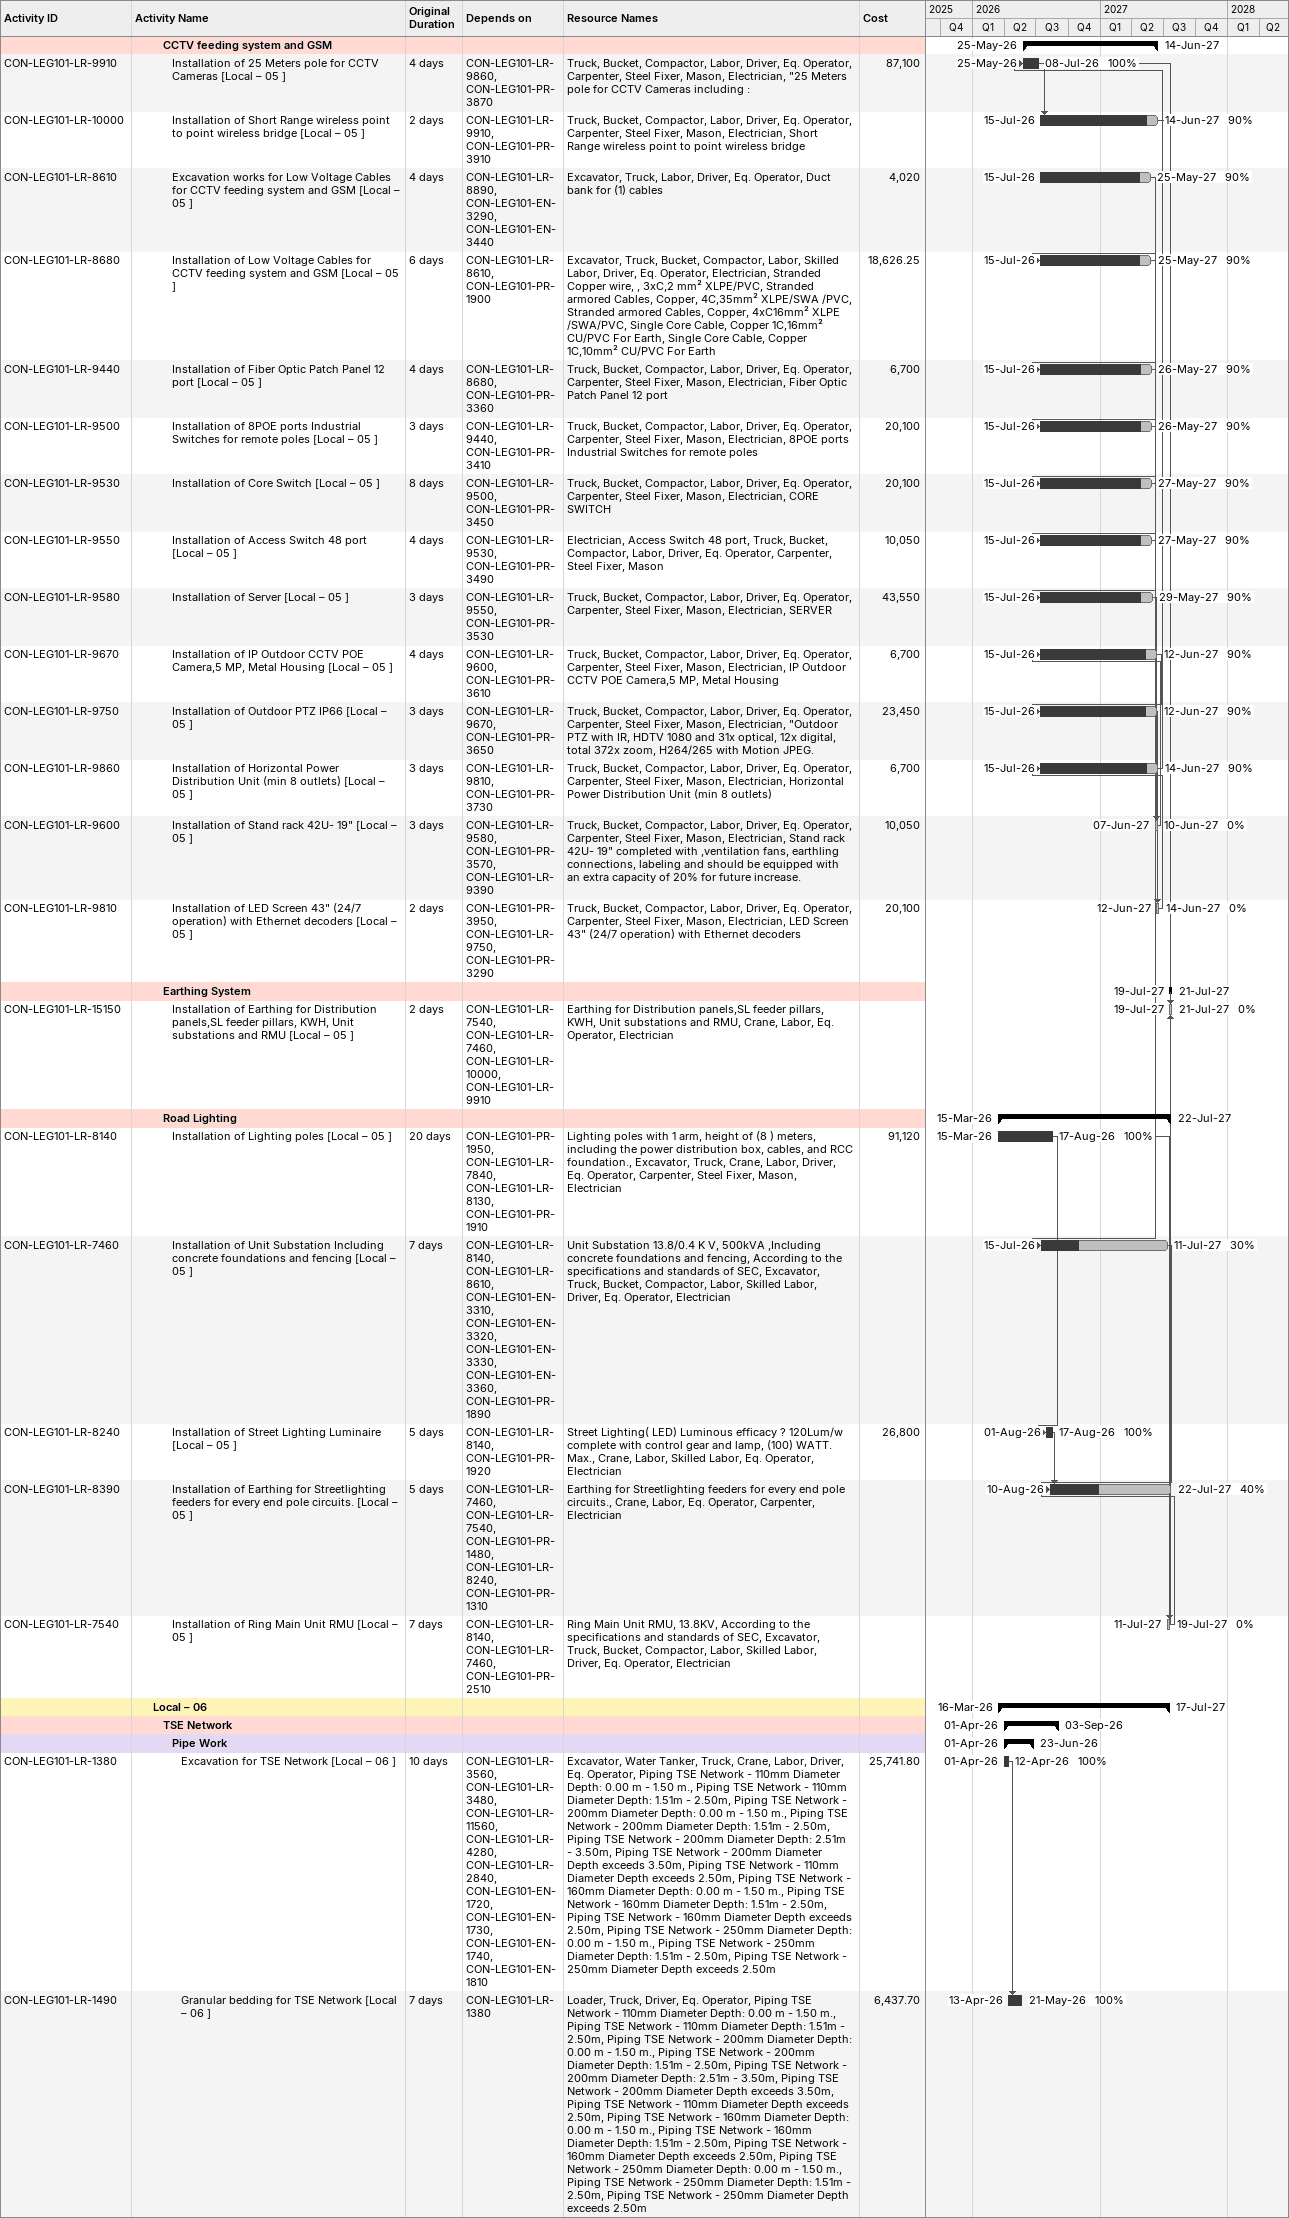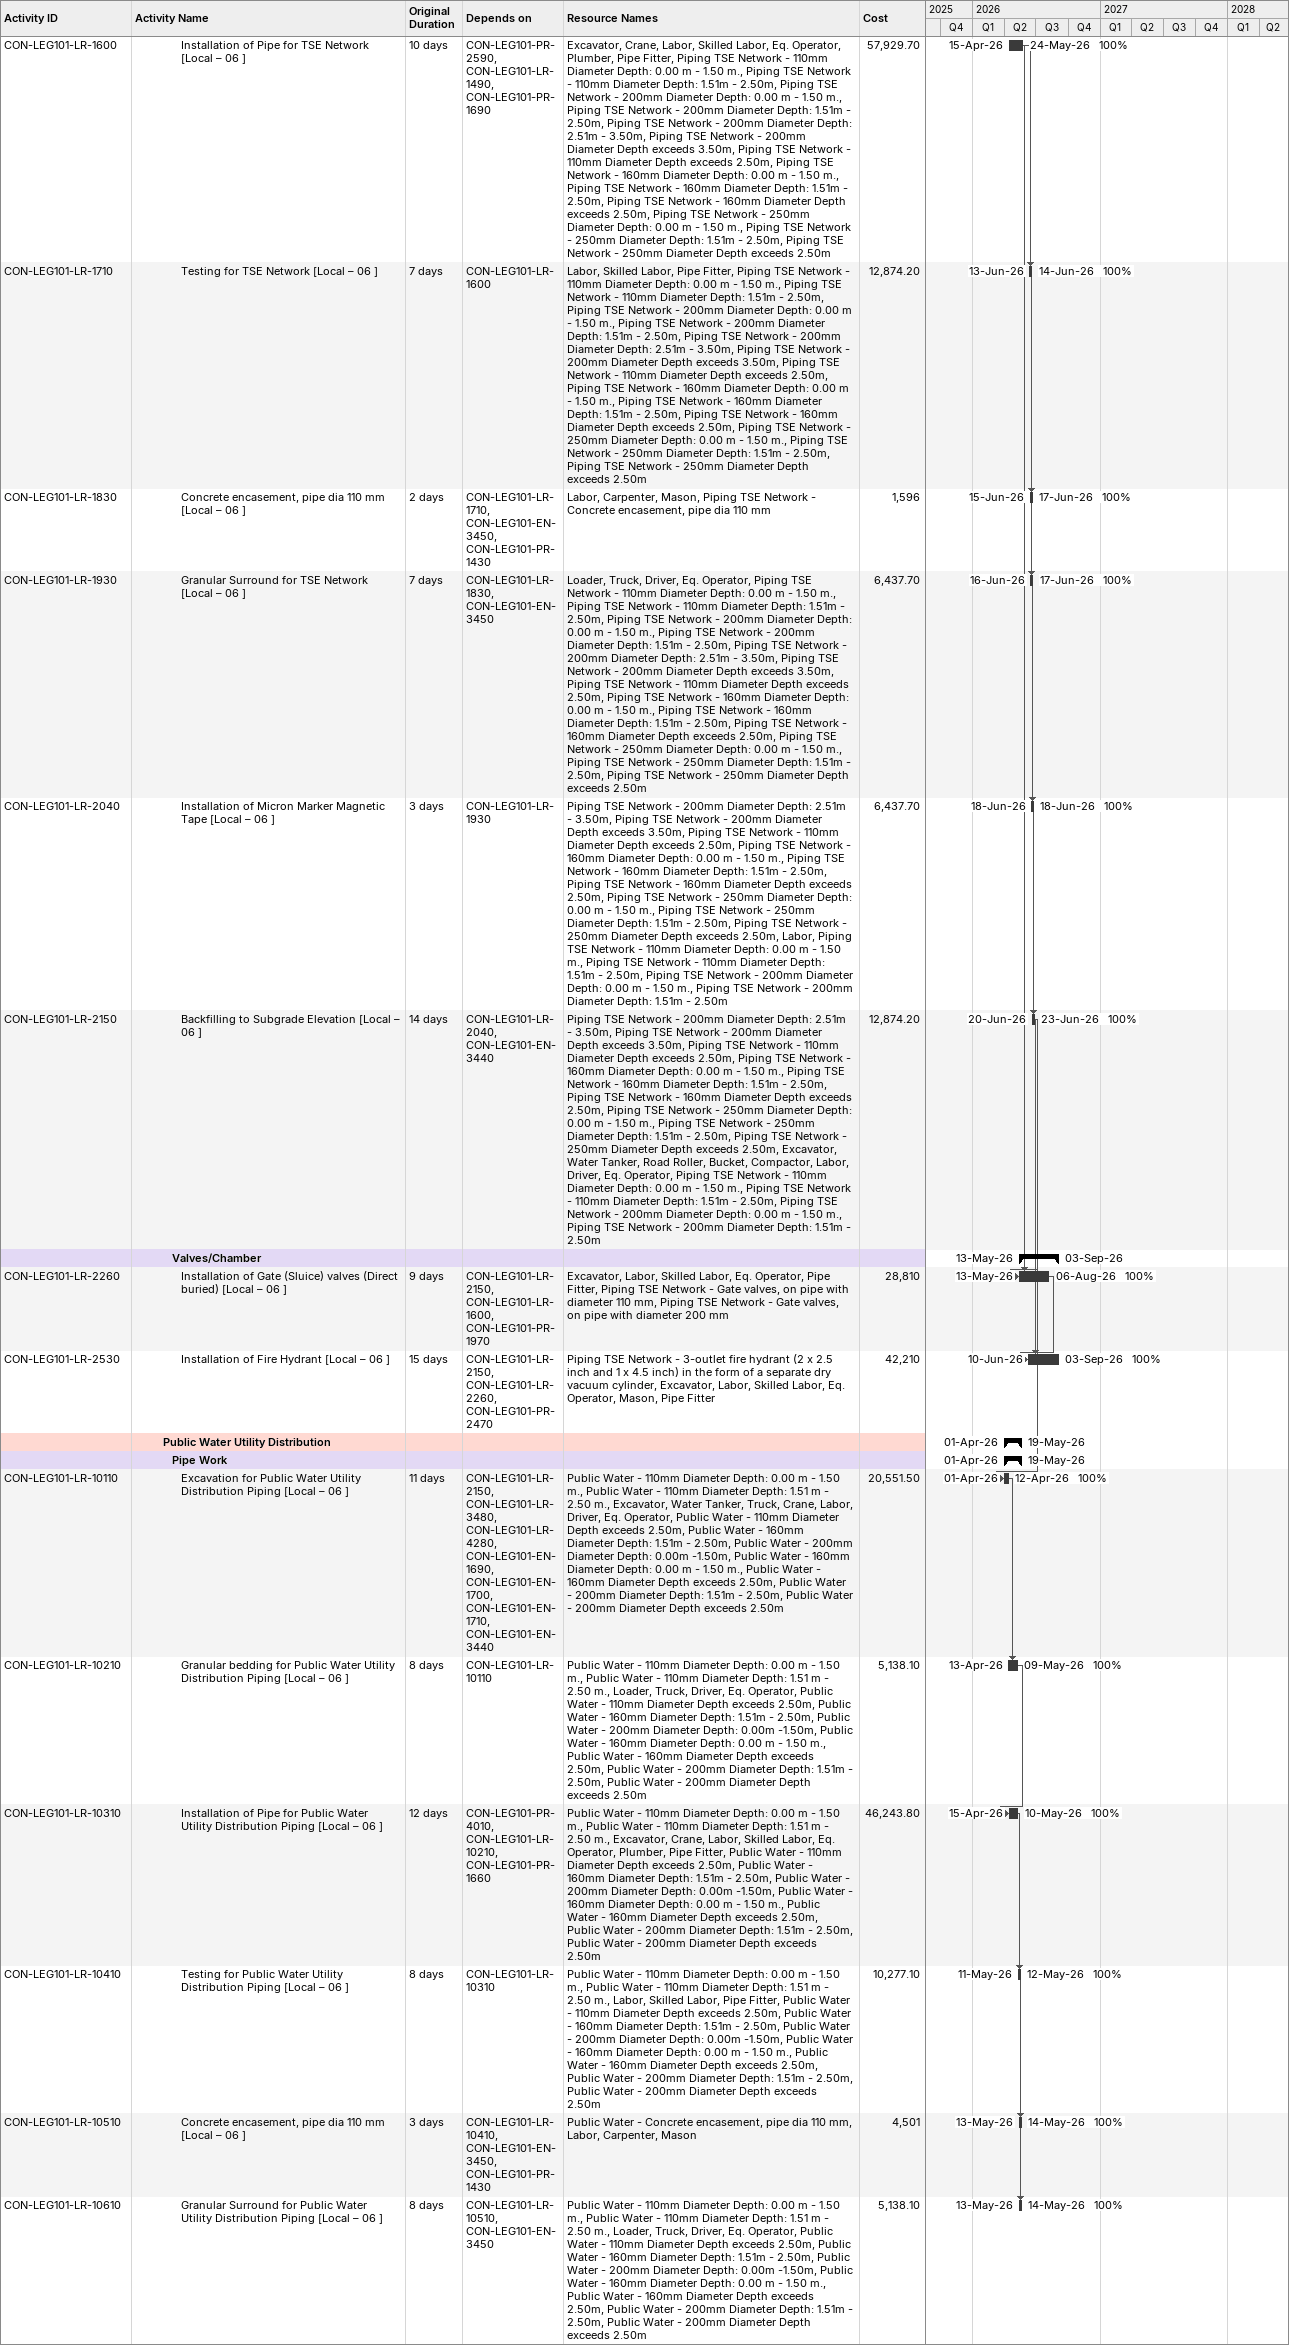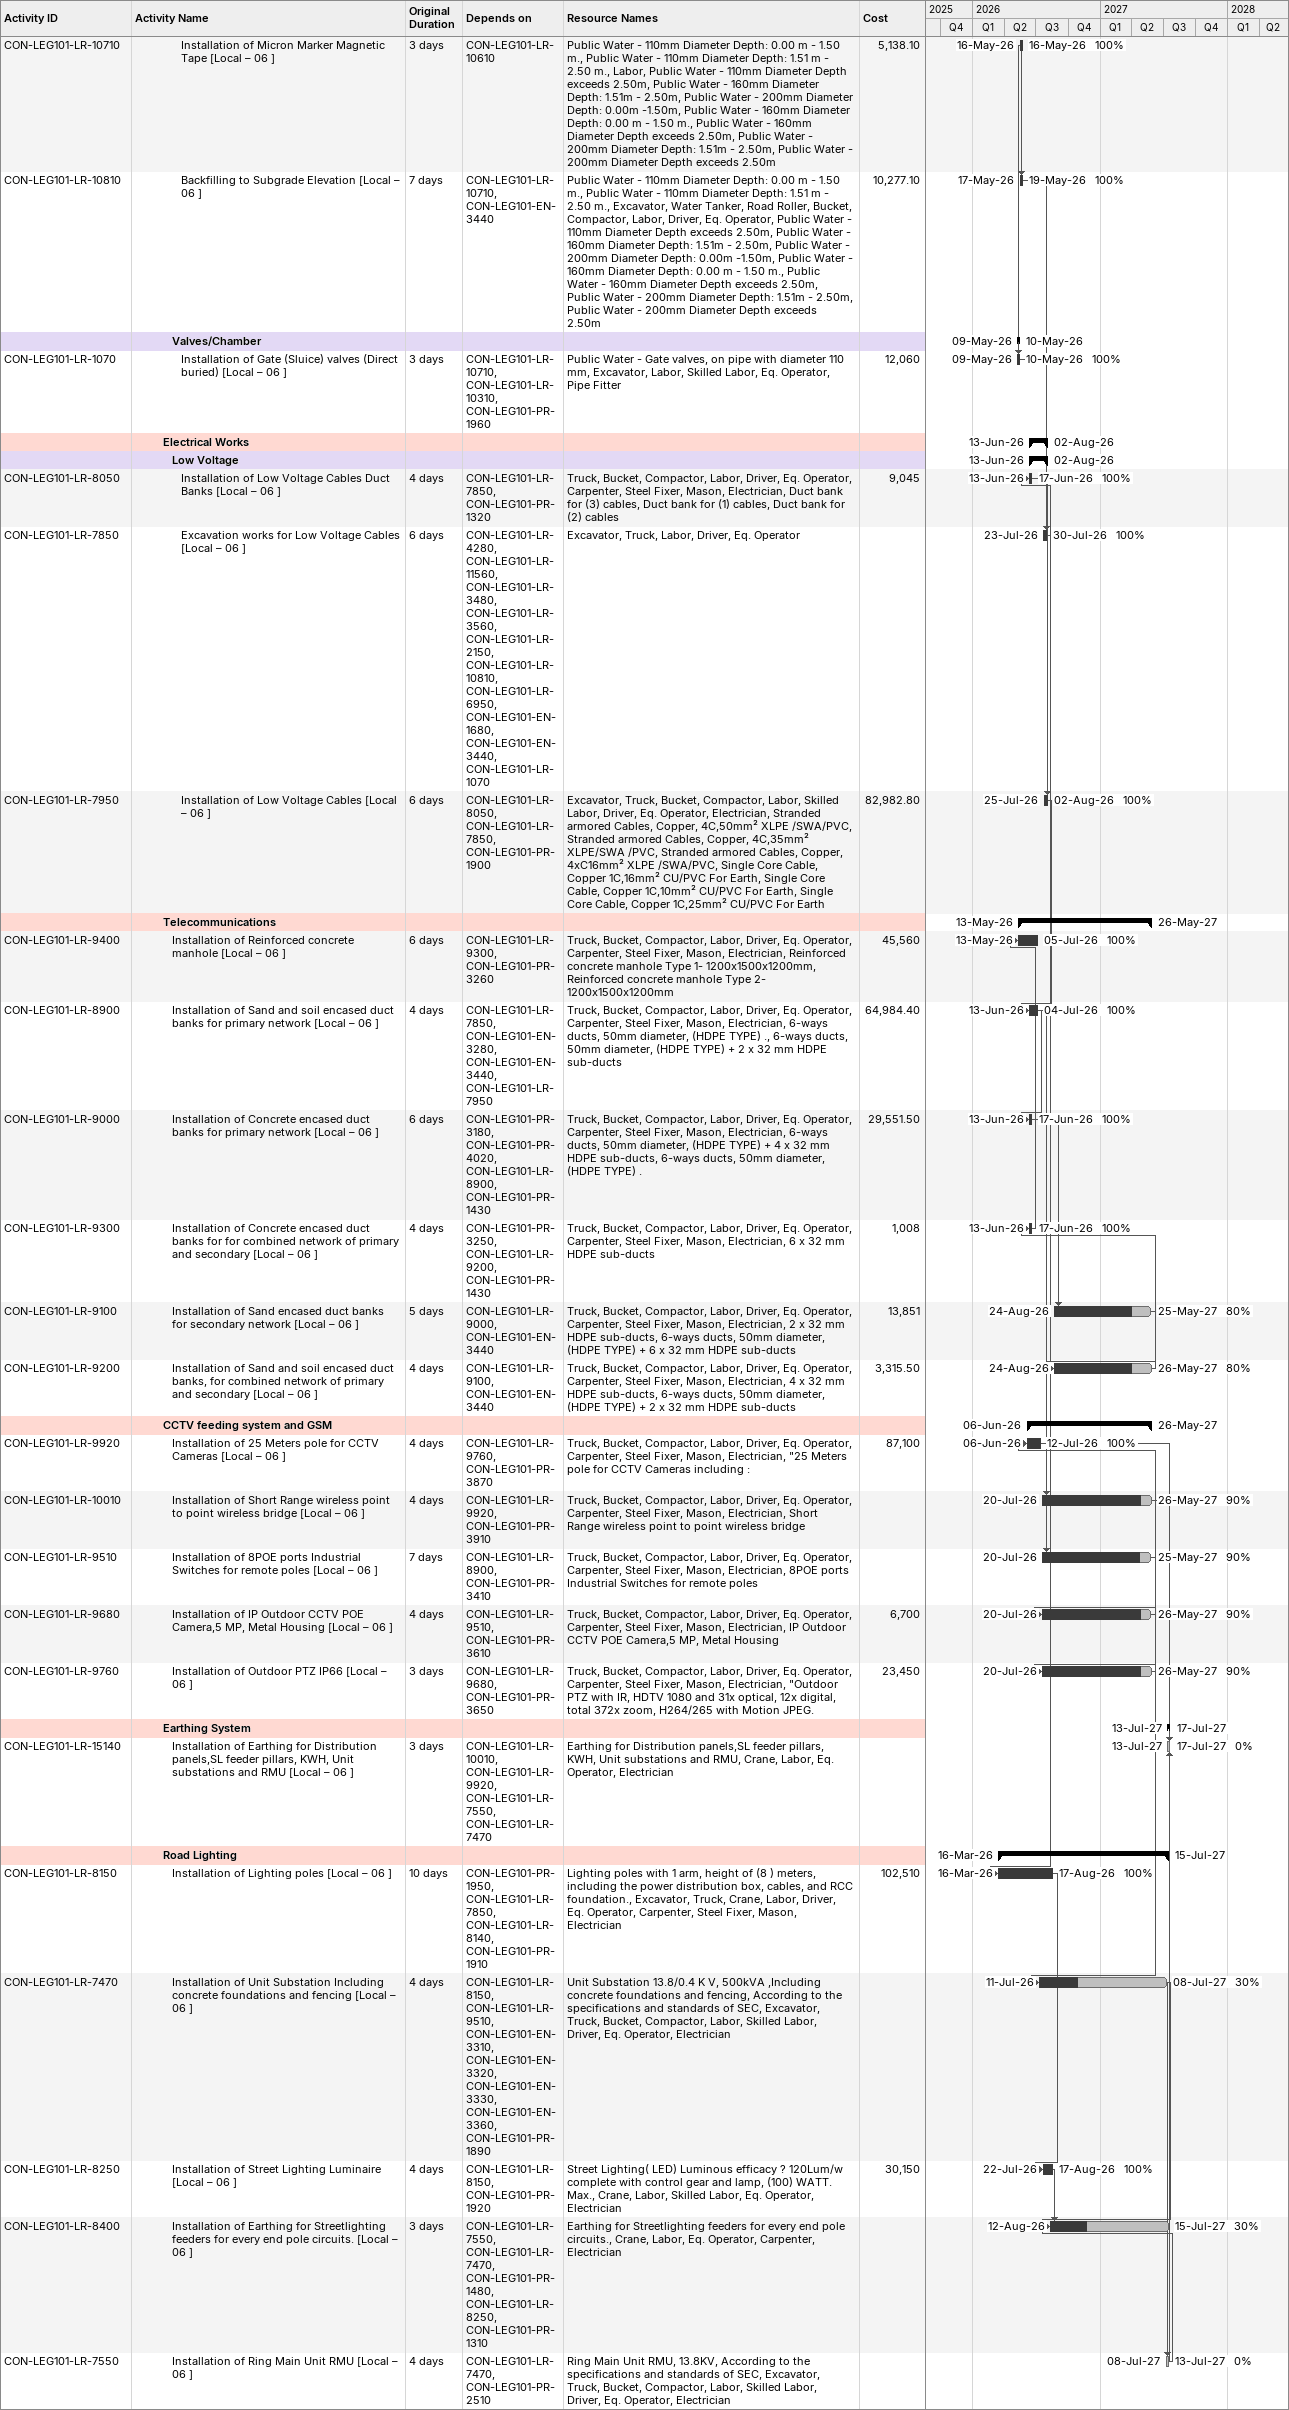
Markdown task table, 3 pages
| ID | Level | Task | Original duration | Start | Finish | Predecessors | Resources | % complete | Cost |
|---|---|---|---|---|---|---|---|---|---|
|  | 4 | **CCTV feeding system and GSM** |  | 2026-05-25 | 2027-06-14 |  |  |  |  |
| CON-LEG101-LR-9910 | 5 | Installation of 25 Meters pole for CCTV Cameras [Local – 05 ] | 4d | 2026-05-25 | 2026-07-08 | CON-LEG101-LR-9860, CON-LEG101-PR-3870 | Truck, Bucket, Compactor, Labor, Driver, Eq. Operator, Carpenter, Steel Fixer, Mason, Electrician, "25 Meters pole for CCTV Cameras including : | 100 | 87100 |
| CON-LEG101-LR-10000 | 5 | Installation of Short Range wireless point to point wireless bridge [Local – 05 ] | 2d | 2026-07-15 | 2027-06-14 | CON-LEG101-LR-9910, CON-LEG101-PR-3910 | Truck, Bucket, Compactor, Labor, Driver, Eq. Operator, Carpenter, Steel Fixer, Mason, Electrician, Short Range wireless point to point wireless bridge | 90 |  |
| CON-LEG101-LR-8610 | 5 | Excavation works for Low Voltage Cables for CCTV feeding system and GSM [Local – 05 ] | 4d | 2026-07-15 | 2027-05-25 | CON-LEG101-LR-8890, CON-LEG101-EN-3290, CON-LEG101-EN-3440 | Excavator, Truck, Labor, Driver, Eq. Operator, Duct bank for (1) cables | 90 | 4020 |
| CON-LEG101-LR-8680 | 5 | Installation of Low Voltage Cables for CCTV feeding system and GSM [Local – 05 ] | 6d | 2026-07-15 | 2027-05-25 | CON-LEG101-LR-8610, CON-LEG101-PR-1900 | Excavator, Truck, Bucket, Compactor, Labor, Skilled Labor, Driver, Eq. Operator, Electrician, Stranded Copper wire, , 3xC,2 mm² XLPE/PVC, Stranded armored Cables, Copper, 4C,35mm² XLPE/SWA /PVC, Stranded armored Cables, Copper, 4xC16mm² XLPE /SWA/PVC, Single Core Cable, Copper 1C,16mm² CU/PVC For Earth, Single Core Cable, Copper 1C,10mm² CU/PVC For Earth | 90 | 18626.25 |
| CON-LEG101-LR-9440 | 5 | Installation of Fiber Optic Patch Panel 12 port [Local – 05 ] | 4d | 2026-07-15 | 2027-05-26 | CON-LEG101-LR-8680, CON-LEG101-PR-3360 | Truck, Bucket, Compactor, Labor, Driver, Eq. Operator, Carpenter, Steel Fixer, Mason, Electrician, Fiber Optic Patch Panel 12 port | 90 | 6700 |
| CON-LEG101-LR-9500 | 5 | Installation of 8POE ports Industrial Switches for remote poles [Local – 05 ] | 3d | 2026-07-15 | 2027-05-26 | CON-LEG101-LR-9440, CON-LEG101-PR-3410 | Truck, Bucket, Compactor, Labor, Driver, Eq. Operator, Carpenter, Steel Fixer, Mason, Electrician, 8POE ports Industrial Switches for remote poles | 90 | 20100 |
| CON-LEG101-LR-9530 | 5 | Installation of Core Switch [Local – 05 ] | 8d | 2026-07-15 | 2027-05-27 | CON-LEG101-LR-9500, CON-LEG101-PR-3450 | Truck, Bucket, Compactor, Labor, Driver, Eq. Operator, Carpenter, Steel Fixer, Mason, Electrician, CORE SWITCH | 90 | 20100 |
| CON-LEG101-LR-9550 | 5 | Installation of Access Switch 48 port [Local – 05 ] | 4d | 2026-07-15 | 2027-05-27 | CON-LEG101-LR-9530, CON-LEG101-PR-3490 | Electrician, Access Switch 48 port, Truck, Bucket, Compactor, Labor, Driver, Eq. Operator, Carpenter, Steel Fixer, Mason | 90 | 10050 |
| CON-LEG101-LR-9580 | 5 | Installation of Server [Local – 05 ] | 3d | 2026-07-15 | 2027-05-29 | CON-LEG101-LR-9550, CON-LEG101-PR-3530 | Truck, Bucket, Compactor, Labor, Driver, Eq. Operator, Carpenter, Steel Fixer, Mason, Electrician, SERVER | 90 | 43550 |
| CON-LEG101-LR-9670 | 5 | Installation of IP Outdoor CCTV POE Camera,5 MP, Metal Housing [Local – 05 ] | 4d | 2026-07-15 | 2027-06-12 | CON-LEG101-LR-9600, CON-LEG101-PR-3610 | Truck, Bucket, Compactor, Labor, Driver, Eq. Operator, Carpenter, Steel Fixer, Mason, Electrician, IP Outdoor CCTV POE Camera,5 MP, Metal Housing | 90 | 6700 |
| CON-LEG101-LR-9750 | 5 | Installation of Outdoor PTZ IP66 [Local – 05 ] | 3d | 2026-07-15 | 2027-06-12 | CON-LEG101-LR-9670, CON-LEG101-PR-3650 | Truck, Bucket, Compactor, Labor, Driver, Eq. Operator, Carpenter, Steel Fixer, Mason, Electrician, "Outdoor PTZ with IR, HDTV 1080 and 31x optical, 12x digital, total 372x zoom, H264/265 with Motion JPEG. | 90 | 23450 |
| CON-LEG101-LR-9860 | 5 | Installation of Horizontal Power Distribution Unit (min 8 outlets) [Local – 05 ] | 3d | 2026-07-15 | 2027-06-14 | CON-LEG101-LR-9810, CON-LEG101-PR-3730 | Truck, Bucket, Compactor, Labor, Driver, Eq. Operator, Carpenter, Steel Fixer, Mason, Electrician, Horizontal Power Distribution Unit (min 8 outlets) | 90 | 6700 |
| CON-LEG101-LR-9600 | 5 | Installation of Stand rack 42U- 19" [Local – 05 ] | 3d | 2027-06-07 | 2027-06-10 | CON-LEG101-LR-9580, CON-LEG101-PR-3570, CON-LEG101-LR-9390 | Truck, Bucket, Compactor, Labor, Driver, Eq. Operator, Carpenter, Steel Fixer, Mason, Electrician, Stand rack 42U- 19" completed with ,ventilation fans, earthling connections, labeling and should be equipped with an extra capacity of 20% for future increase. | 0 | 10050 |
| CON-LEG101-LR-9810 | 5 | Installation of LED Screen 43" (24/7 operation) with Ethernet decoders [Local – 05 ] | 2d | 2027-06-12 | 2027-06-14 | CON-LEG101-PR-3950, CON-LEG101-LR-9750, CON-LEG101-PR-3290 | Truck, Bucket, Compactor, Labor, Driver, Eq. Operator, Carpenter, Steel Fixer, Mason, Electrician, LED Screen 43" (24/7 operation) with Ethernet decoders | 0 | 20100 |
|  | 4 | **Earthing System** |  | 2027-07-19 | 2027-07-21 |  |  |  |  |
| CON-LEG101-LR-15150 | 5 | Installation of Earthing for Distribution panels,SL feeder pillars, KWH, Unit substations and RMU [Local – 05 ] | 2d | 2027-07-19 | 2027-07-21 | CON-LEG101-LR-7540, CON-LEG101-LR-7460, CON-LEG101-LR-10000, CON-LEG101-LR-9910 | Earthing for Distribution panels,SL feeder pillars, KWH, Unit substations and RMU, Crane, Labor, Eq. Operator, Electrician | 0 |  |
|  | 4 | **Road Lighting** |  | 2026-03-15 | 2027-07-22 |  |  |  |  |
| CON-LEG101-LR-8140 | 5 | Installation of Lighting poles [Local – 05 ] | 20d | 2026-03-15 | 2026-08-17 | CON-LEG101-PR-1950, CON-LEG101-LR-7840, CON-LEG101-LR-8130, CON-LEG101-PR-1910 | Lighting poles with 1 arm, height of (8 ) meters, including the power distribution box, cables, and RCC foundation., Excavator, Truck, Crane, Labor, Driver, Eq. Operator, Carpenter, Steel Fixer, Mason, Electrician | 100 | 91120 |
| CON-LEG101-LR-7460 | 5 | Installation of Unit Substation Including concrete foundations and fencing [Local – 05 ] | 7d | 2026-07-15 | 2027-07-11 | CON-LEG101-LR-8140, CON-LEG101-LR-8610, CON-LEG101-EN-3310, CON-LEG101-EN-3320, CON-LEG101-EN-3330, CON-LEG101-EN-3360, CON-LEG101-PR-1890 | Unit Substation 13.8/0.4 K V, 500kVA ,Including concrete foundations and fencing, According to the specifications and standards of SEC, Excavator, Truck, Bucket, Compactor, Labor, Skilled Labor, Driver, Eq. Operator, Electrician | 30 |  |
| CON-LEG101-LR-8240 | 5 | Installation of Street Lighting Luminaire [Local – 05 ] | 5d | 2026-08-01 | 2026-08-17 | CON-LEG101-LR-8140, CON-LEG101-PR-1920 | Street Lighting( LED) Luminous efficacy ? 120Lum/w complete with control gear and lamp, (100) WATT. Max., Crane, Labor, Skilled Labor, Eq. Operator, Electrician | 100 | 26800 |
| CON-LEG101-LR-8390 | 5 | Installation of Earthing for Streetlighting feeders for every end pole circuits. [Local – 05 ] | 5d | 2026-08-10 | 2027-07-22 | CON-LEG101-LR-7460, CON-LEG101-LR-7540, CON-LEG101-PR-1480, CON-LEG101-LR-8240, CON-LEG101-PR-1310 | Earthing for Streetlighting feeders for every end pole circuits., Crane, Labor, Eq. Operator, Carpenter, Electrician | 40 |  |
| CON-LEG101-LR-7540 | 5 | Installation of Ring Main Unit RMU [Local – 05 ] | 7d | 2027-07-11 | 2027-07-19 | CON-LEG101-LR-8140, CON-LEG101-LR-7460, CON-LEG101-PR-2510 | Ring Main Unit RMU, 13.8KV, According to the specifications and standards of SEC, Excavator, Truck, Bucket, Compactor, Labor, Skilled Labor, Driver, Eq. Operator, Electrician | 0 |  |
|  | 3 | **Local – 06** |  | 2026-03-16 | 2027-07-17 |  |  |  |  |
|  | 4 | **TSE Network** |  | 2026-04-01 | 2026-09-03 |  |  |  |  |
|  | 5 | **Pipe Work** |  | 2026-04-01 | 2026-06-23 |  |  |  |  |
| CON-LEG101-LR-1380 | 6 | Excavation for TSE Network [Local – 06 ] | 10d | 2026-04-01 | 2026-04-12 | CON-LEG101-LR-3560, CON-LEG101-LR-3480, CON-LEG101-LR-11560, CON-LEG101-LR-4280, CON-LEG101-LR-2840, CON-LEG101-EN-1720, CON-LEG101-EN-1730, CON-LEG101-EN-1740, CON-LEG101-EN-1810 | Excavator, Water Tanker, Truck, Crane, Labor, Driver, Eq. Operator, Piping TSE Network - 110mm Diameter Depth: 0.00 m - 1.50 m., Piping TSE Network - 110mm Diameter Depth: 1.51m - 2.50m, Piping TSE Network - 200mm Diameter Depth: 0.00 m - 1.50 m., Piping TSE Network - 200mm Diameter Depth: 1.51m - 2.50m, Piping TSE Network - 200mm Diameter Depth: 2.51m - 3.50m, Piping TSE Network - 200mm Diameter Depth exceeds 3.50m, Piping TSE Network - 110mm Diameter Depth exceeds 2.50m, Piping TSE Network - 160mm Diameter Depth: 0.00 m - 1.50 m., Piping TSE Network - 160mm Diameter Depth: 1.51m - 2.50m, Piping TSE Network - 160mm Diameter Depth exceeds 2.50m, Piping TSE Network - 250mm Diameter Depth: 0.00 m - 1.50 m., Piping TSE Network - 250mm Diameter Depth: 1.51m - 2.50m, Piping TSE Network - 250mm Diameter Depth exceeds 2.50m | 100 | 25741.80 |
| CON-LEG101-LR-1490 | 6 | Granular bedding for TSE Network [Local – 06 ] | 7d | 2026-04-13 | 2026-05-21 | CON-LEG101-LR-1380 | Loader, Truck, Driver, Eq. Operator, Piping TSE Network - 110mm Diameter Depth: 0.00 m - 1.50 m., Piping TSE Network - 110mm Diameter Depth: 1.51m - 2.50m, Piping TSE Network - 200mm Diameter Depth: 0.00 m - 1.50 m., Piping TSE Network - 200mm Diameter Depth: 1.51m - 2.50m, Piping TSE Network - 200mm Diameter Depth: 2.51m - 3.50m, Piping TSE Network - 200mm Diameter Depth exceeds 3.50m, Piping TSE Network - 110mm Diameter Depth exceeds 2.50m, Piping TSE Network - 160mm Diameter Depth: 0.00 m - 1.50 m., Piping TSE Network - 160mm Diameter Depth: 1.51m - 2.50m, Piping TSE Network - 160mm Diameter Depth exceeds 2.50m, Piping TSE Network - 250mm Diameter Depth: 0.00 m - 1.50 m., Piping TSE Network - 250mm Diameter Depth: 1.51m - 2.50m, Piping TSE Network - 250mm Diameter Depth exceeds 2.50m | 100 | 6437.70 |
| CON-LEG101-LR-1600 | 6 | Installation of Pipe for TSE Network [Local – 06 ] | 10d | 2026-04-15 | 2026-05-24 | CON-LEG101-PR-2590, CON-LEG101-LR-1490, CON-LEG101-PR-1690 | Excavator, Crane, Labor, Skilled Labor, Eq. Operator, Plumber, Pipe Fitter, Piping TSE Network - 110mm Diameter Depth: 0.00 m - 1.50 m., Piping TSE Network - 110mm Diameter Depth: 1.51m - 2.50m, Piping TSE Network - 200mm Diameter Depth: 0.00 m - 1.50 m., Piping TSE Network - 200mm Diameter Depth: 1.51m - 2.50m, Piping TSE Network - 200mm Diameter Depth: 2.51m - 3.50m, Piping TSE Network - 200mm Diameter Depth exceeds 3.50m, Piping TSE Network - 110mm Diameter Depth exceeds 2.50m, Piping TSE Network - 160mm Diameter Depth: 0.00 m - 1.50 m., Piping TSE Network - 160mm Diameter Depth: 1.51m - 2.50m, Piping TSE Network - 160mm Diameter Depth exceeds 2.50m, Piping TSE Network - 250mm Diameter Depth: 0.00 m - 1.50 m., Piping TSE Network - 250mm Diameter Depth: 1.51m - 2.50m, Piping TSE Network - 250mm Diameter Depth exceeds 2.50m | 100 | 57929.70 |
| CON-LEG101-LR-1710 | 6 | Testing for TSE Network [Local – 06 ] | 7d | 2026-06-13 | 2026-06-14 | CON-LEG101-LR-1600 | Labor, Skilled Labor, Pipe Fitter, Piping TSE Network - 110mm Diameter Depth: 0.00 m - 1.50 m., Piping TSE Network - 110mm Diameter Depth: 1.51m - 2.50m, Piping TSE Network - 200mm Diameter Depth: 0.00 m - 1.50 m., Piping TSE Network - 200mm Diameter Depth: 1.51m - 2.50m, Piping TSE Network - 200mm Diameter Depth: 2.51m - 3.50m, Piping TSE Network - 200mm Diameter Depth exceeds 3.50m, Piping TSE Network - 110mm Diameter Depth exceeds 2.50m, Piping TSE Network - 160mm Diameter Depth: 0.00 m - 1.50 m., Piping TSE Network - 160mm Diameter Depth: 1.51m - 2.50m, Piping TSE Network - 160mm Diameter Depth exceeds 2.50m, Piping TSE Network - 250mm Diameter Depth: 0.00 m - 1.50 m., Piping TSE Network - 250mm Diameter Depth: 1.51m - 2.50m, Piping TSE Network - 250mm Diameter Depth exceeds 2.50m | 100 | 12874.20 |
| CON-LEG101-LR-1830 | 6 | Concrete encasement, pipe dia 110 mm [Local – 06 ] | 2d | 2026-06-15 | 2026-06-17 | CON-LEG101-LR-1710, CON-LEG101-EN-3450, CON-LEG101-PR-1430 | Labor, Carpenter, Mason, Piping TSE Network - Concrete encasement, pipe dia 110 mm | 100 | 1596 |
| CON-LEG101-LR-1930 | 6 | Granular Surround for TSE Network [Local – 06 ] | 7d | 2026-06-16 | 2026-06-17 | CON-LEG101-LR-1830, CON-LEG101-EN-3450 | Loader, Truck, Driver, Eq. Operator, Piping TSE Network - 110mm Diameter Depth: 0.00 m - 1.50 m., Piping TSE Network - 110mm Diameter Depth: 1.51m - 2.50m, Piping TSE Network - 200mm Diameter Depth: 0.00 m - 1.50 m., Piping TSE Network - 200mm Diameter Depth: 1.51m - 2.50m, Piping TSE Network - 200mm Diameter Depth: 2.51m - 3.50m, Piping TSE Network - 200mm Diameter Depth exceeds 3.50m, Piping TSE Network - 110mm Diameter Depth exceeds 2.50m, Piping TSE Network - 160mm Diameter Depth: 0.00 m - 1.50 m., Piping TSE Network - 160mm Diameter Depth: 1.51m - 2.50m, Piping TSE Network - 160mm Diameter Depth exceeds 2.50m, Piping TSE Network - 250mm Diameter Depth: 0.00 m - 1.50 m., Piping TSE Network - 250mm Diameter Depth: 1.51m - 2.50m, Piping TSE Network - 250mm Diameter Depth exceeds 2.50m | 100 | 6437.70 |
| CON-LEG101-LR-2040 | 6 | Installation of Micron Marker Magnetic Tape [Local – 06 ] | 3d | 2026-06-18 | 2026-06-18 | CON-LEG101-LR-1930 | Piping TSE Network - 200mm Diameter Depth: 2.51m - 3.50m, Piping TSE Network - 200mm Diameter Depth exceeds 3.50m, Piping TSE Network - 110mm Diameter Depth exceeds 2.50m, Piping TSE Network - 160mm Diameter Depth: 0.00 m - 1.50 m., Piping TSE Network - 160mm Diameter Depth: 1.51m - 2.50m, Piping TSE Network - 160mm Diameter Depth exceeds 2.50m, Piping TSE Network - 250mm Diameter Depth: 0.00 m - 1.50 m., Piping TSE Network - 250mm Diameter Depth: 1.51m - 2.50m, Piping TSE Network - 250mm Diameter Depth exceeds 2.50m, Labor, Piping TSE Network - 110mm Diameter Depth: 0.00 m - 1.50 m., Piping TSE Network - 110mm Diameter Depth: 1.51m - 2.50m, Piping TSE Network - 200mm Diameter Depth: 0.00 m - 1.50 m., Piping TSE Network - 200mm Diameter Depth: 1.51m - 2.50m | 100 | 6437.70 |
| CON-LEG101-LR-2150 | 6 | Backfilling to Subgrade Elevation [Local – 06 ] | 14d | 2026-06-20 | 2026-06-23 | CON-LEG101-LR-2040, CON-LEG101-EN-3440 | Piping TSE Network - 200mm Diameter Depth: 2.51m - 3.50m, Piping TSE Network - 200mm Diameter Depth exceeds 3.50m, Piping TSE Network - 110mm Diameter Depth exceeds 2.50m, Piping TSE Network - 160mm Diameter Depth: 0.00 m - 1.50 m., Piping TSE Network - 160mm Diameter Depth: 1.51m - 2.50m, Piping TSE Network - 160mm Diameter Depth exceeds 2.50m, Piping TSE Network - 250mm Diameter Depth: 0.00 m - 1.50 m., Piping TSE Network - 250mm Diameter Depth: 1.51m - 2.50m, Piping TSE Network - 250mm Diameter Depth exceeds 2.50m, Excavator, Water Tanker, Road Roller, Bucket, Compactor, Labor, Driver, Eq. Operator, Piping TSE Network - 110mm Diameter Depth: 0.00 m - 1.50 m., Piping TSE Network - 110mm Diameter Depth: 1.51m - 2.50m, Piping TSE Network - 200mm Diameter Depth: 0.00 m - 1.50 m., Piping TSE Network - 200mm Diameter Depth: 1.51m - 2.50m | 100 | 12874.20 |
|  | 5 | **Valves/Chamber** |  | 2026-05-13 | 2026-09-03 |  |  |  |  |
| CON-LEG101-LR-2260 | 6 | Installation of Gate (Sluice) valves (Direct buried) [Local – 06 ] | 9d | 2026-05-13 | 2026-08-06 | CON-LEG101-LR-2150, CON-LEG101-LR-1600, CON-LEG101-PR-1970 | Excavator, Labor, Skilled Labor, Eq. Operator, Pipe Fitter, Piping TSE Network - Gate valves, on pipe with diameter 110 mm, Piping TSE Network - Gate valves, on pipe with diameter 200 mm | 100 | 28810 |
| CON-LEG101-LR-2530 | 6 | Installation of Fire Hydrant [Local – 06 ] | 15d | 2026-06-10 | 2026-09-03 | CON-LEG101-LR-2150, CON-LEG101-LR-2260, CON-LEG101-PR-2470 | Piping TSE Network - 3-outlet fire hydrant (2 x 2.5 inch and 1 x 4.5 inch) in the form of a separate dry vacuum cylinder, Excavator, Labor, Skilled Labor, Eq. Operator, Mason, Pipe Fitter | 100 | 42210 |
|  | 4 | **Public Water Utility Distribution** |  | 2026-04-01 | 2026-05-19 |  |  |  |  |
|  | 5 | **Pipe Work** |  | 2026-04-01 | 2026-05-19 |  |  |  |  |
| CON-LEG101-LR-10110 | 6 | Excavation for Public Water Utility Distribution Piping [Local – 06 ] | 11d | 2026-04-01 | 2026-04-12 | CON-LEG101-LR-2150, CON-LEG101-LR-3480, CON-LEG101-LR-4280, CON-LEG101-EN-1690, CON-LEG101-EN-1700, CON-LEG101-EN-1710, CON-LEG101-EN-3440 | Public Water - 110mm Diameter Depth: 0.00 m - 1.50 m., Public Water - 110mm Diameter Depth: 1.51 m - 2.50 m., Excavator, Water Tanker, Truck, Crane, Labor, Driver, Eq. Operator, Public Water - 110mm Diameter Depth exceeds 2.50m, Public Water - 160mm Diameter Depth: 1.51m - 2.50m, Public Water - 200mm Diameter Depth: 0.00m -1.50m, Public Water - 160mm Diameter Depth: 0.00 m - 1.50 m., Public Water - 160mm Diameter Depth exceeds 2.50m, Public Water - 200mm Diameter Depth: 1.51m - 2.50m, Public Water - 200mm Diameter Depth exceeds 2.50m | 100 | 20551.50 |
| CON-LEG101-LR-10210 | 6 | Granular bedding for Public Water Utility Distribution Piping [Local – 06 ] | 8d | 2026-04-13 | 2026-05-09 | CON-LEG101-LR-10110 | Public Water - 110mm Diameter Depth: 0.00 m - 1.50 m., Public Water - 110mm Diameter Depth: 1.51 m - 2.50 m., Loader, Truck, Driver, Eq. Operator, Public Water - 110mm Diameter Depth exceeds 2.50m, Public Water - 160mm Diameter Depth: 1.51m - 2.50m, Public Water - 200mm Diameter Depth: 0.00m -1.50m, Public Water - 160mm Diameter Depth: 0.00 m - 1.50 m., Public Water - 160mm Diameter Depth exceeds 2.50m, Public Water - 200mm Diameter Depth: 1.51m - 2.50m, Public Water - 200mm Diameter Depth exceeds 2.50m | 100 | 5138.10 |
| CON-LEG101-LR-10310 | 6 | Installation of Pipe for Public Water Utility Distribution Piping [Local – 06 ] | 12d | 2026-04-15 | 2026-05-10 | CON-LEG101-PR-4010, CON-LEG101-LR-10210, CON-LEG101-PR-1660 | Public Water - 110mm Diameter Depth: 0.00 m - 1.50 m., Public Water - 110mm Diameter Depth: 1.51 m - 2.50 m., Excavator, Crane, Labor, Skilled Labor, Eq. Operator, Plumber, Pipe Fitter, Public Water - 110mm Diameter Depth exceeds 2.50m, Public Water - 160mm Diameter Depth: 1.51m - 2.50m, Public Water - 200mm Diameter Depth: 0.00m -1.50m, Public Water - 160mm Diameter Depth: 0.00 m - 1.50 m., Public Water - 160mm Diameter Depth exceeds 2.50m, Public Water - 200mm Diameter Depth: 1.51m - 2.50m, Public Water - 200mm Diameter Depth exceeds 2.50m | 100 | 46243.80 |
| CON-LEG101-LR-10410 | 6 | Testing for Public Water Utility Distribution Piping [Local – 06 ] | 8d | 2026-05-11 | 2026-05-12 | CON-LEG101-LR-10310 | Public Water - 110mm Diameter Depth: 0.00 m - 1.50 m., Public Water - 110mm Diameter Depth: 1.51 m - 2.50 m., Labor, Skilled Labor, Pipe Fitter, Public Water - 110mm Diameter Depth exceeds 2.50m, Public Water - 160mm Diameter Depth: 1.51m - 2.50m, Public Water - 200mm Diameter Depth: 0.00m -1.50m, Public Water - 160mm Diameter Depth: 0.00 m - 1.50 m., Public Water - 160mm Diameter Depth exceeds 2.50m, Public Water - 200mm Diameter Depth: 1.51m - 2.50m, Public Water - 200mm Diameter Depth exceeds 2.50m | 100 | 10277.10 |
| CON-LEG101-LR-10510 | 6 | Concrete encasement, pipe dia 110 mm [Local – 06 ] | 3d | 2026-05-13 | 2026-05-14 | CON-LEG101-LR-10410, CON-LEG101-EN-3450, CON-LEG101-PR-1430 | Public Water - Concrete encasement, pipe dia 110 mm, Labor, Carpenter, Mason | 100 | 4501 |
| CON-LEG101-LR-10610 | 6 | Granular Surround for Public Water Utility Distribution Piping [Local – 06 ] | 8d | 2026-05-13 | 2026-05-14 | CON-LEG101-LR-10510, CON-LEG101-EN-3450 | Public Water - 110mm Diameter Depth: 0.00 m - 1.50 m., Public Water - 110mm Diameter Depth: 1.51 m - 2.50 m., Loader, Truck, Driver, Eq. Operator, Public Water - 110mm Diameter Depth exceeds 2.50m, Public Water - 160mm Diameter Depth: 1.51m - 2.50m, Public Water - 200mm Diameter Depth: 0.00m -1.50m, Public Water - 160mm Diameter Depth: 0.00 m - 1.50 m., Public Water - 160mm Diameter Depth exceeds 2.50m, Public Water - 200mm Diameter Depth: 1.51m - 2.50m, Public Water - 200mm Diameter Depth exceeds 2.50m | 100 | 5138.10 |
| CON-LEG101-LR-10710 | 6 | Installation of Micron Marker Magnetic Tape [Local – 06 ] | 3d | 2026-05-16 | 2026-05-16 | CON-LEG101-LR-10610 | Public Water - 110mm Diameter Depth: 0.00 m - 1.50 m., Public Water - 110mm Diameter Depth: 1.51 m - 2.50 m., Labor, Public Water - 110mm Diameter Depth exceeds 2.50m, Public Water - 160mm Diameter Depth: 1.51m - 2.50m, Public Water - 200mm Diameter Depth: 0.00m -1.50m, Public Water - 160mm Diameter Depth: 0.00 m - 1.50 m., Public Water - 160mm Diameter Depth exceeds 2.50m, Public Water - 200mm Diameter Depth: 1.51m - 2.50m, Public Water - 200mm Diameter Depth exceeds 2.50m | 100 | 5138.10 |
| CON-LEG101-LR-10810 | 6 | Backfilling to Subgrade Elevation [Local – 06 ] | 7d | 2026-05-17 | 2026-05-19 | CON-LEG101-LR-10710, CON-LEG101-EN-3440 | Public Water - 110mm Diameter Depth: 0.00 m - 1.50 m., Public Water - 110mm Diameter Depth: 1.51 m - 2.50 m., Excavator, Water Tanker, Road Roller, Bucket, Compactor, Labor, Driver, Eq. Operator, Public Water - 110mm Diameter Depth exceeds 2.50m, Public Water - 160mm Diameter Depth: 1.51m - 2.50m, Public Water - 200mm Diameter Depth: 0.00m -1.50m, Public Water - 160mm Diameter Depth: 0.00 m - 1.50 m., Public Water - 160mm Diameter Depth exceeds 2.50m, Public Water - 200mm Diameter Depth: 1.51m - 2.50m, Public Water - 200mm Diameter Depth exceeds 2.50m | 100 | 10277.10 |
|  | 5 | **Valves/Chamber** |  | 2026-05-09 | 2026-05-10 |  |  |  |  |
| CON-LEG101-LR-1070 | 6 | Installation of Gate (Sluice) valves (Direct buried) [Local – 06 ] | 3d | 2026-05-09 | 2026-05-10 | CON-LEG101-LR-10710, CON-LEG101-LR-10310, CON-LEG101-PR-1960 | Public Water - Gate valves, on pipe with diameter 110 mm, Excavator, Labor, Skilled Labor, Eq. Operator, Pipe Fitter | 100 | 12060 |
|  | 4 | **Electrical Works** |  | 2026-06-13 | 2026-08-02 |  |  |  |  |
|  | 5 | **Low Voltage** |  | 2026-06-13 | 2026-08-02 |  |  |  |  |
| CON-LEG101-LR-8050 | 6 | Installation of Low Voltage Cables Duct Banks [Local – 06 ] | 4d | 2026-06-13 | 2026-06-17 | CON-LEG101-LR-7850, CON-LEG101-PR-1320 | Truck, Bucket, Compactor, Labor, Driver, Eq. Operator, Carpenter, Steel Fixer, Mason, Electrician, Duct bank for (3) cables, Duct bank for (1) cables, Duct bank for (2) cables | 100 | 9045 |
| CON-LEG101-LR-7850 | 6 | Excavation works for Low Voltage Cables [Local – 06 ] | 6d | 2026-07-23 | 2026-07-30 | CON-LEG101-LR-4280, CON-LEG101-LR-11560, CON-LEG101-LR-3480, CON-LEG101-LR-3560, CON-LEG101-LR-2150, CON-LEG101-LR-10810, CON-LEG101-LR-6950, CON-LEG101-EN-1680, CON-LEG101-EN-3440, CON-LEG101-LR-1070 | Excavator, Truck, Labor, Driver, Eq. Operator | 100 |  |
| CON-LEG101-LR-7950 | 6 | Installation of Low Voltage Cables [Local – 06 ] | 6d | 2026-07-25 | 2026-08-02 | CON-LEG101-LR-8050, CON-LEG101-LR-7850, CON-LEG101-PR-1900 | Excavator, Truck, Bucket, Compactor, Labor, Skilled Labor, Driver, Eq. Operator, Electrician, Stranded armored Cables, Copper, 4C,50mm² XLPE /SWA/PVC, Stranded armored Cables, Copper, 4C,35mm² XLPE/SWA /PVC, Stranded armored Cables, Copper, 4xC16mm² XLPE /SWA/PVC, Single Core Cable, Copper 1C,16mm² CU/PVC For Earth, Single Core Cable, Copper 1C,10mm² CU/PVC For Earth, Single Core Cable, Copper 1C,25mm² CU/PVC For Earth | 100 | 82982.80 |
|  | 4 | **Telecommunications** |  | 2026-05-13 | 2027-05-26 |  |  |  |  |
| CON-LEG101-LR-9400 | 5 | Installation of Reinforced concrete manhole [Local – 06 ] | 6d | 2026-05-13 | 2026-07-05 | CON-LEG101-LR-9300, CON-LEG101-PR-3260 | Truck, Bucket, Compactor, Labor, Driver, Eq. Operator, Carpenter, Steel Fixer, Mason, Electrician, Reinforced concrete manhole Type 1- 1200x1500x1200mm, Reinforced concrete manhole Type 2- 1200x1500x1200mm | 100 | 45560 |
| CON-LEG101-LR-8900 | 5 | Installation of Sand and soil encased duct banks for primary network [Local – 06 ] | 4d | 2026-06-13 | 2026-07-04 | CON-LEG101-LR-7850, CON-LEG101-EN-3280, CON-LEG101-EN-3440, CON-LEG101-LR-7950 | Truck, Bucket, Compactor, Labor, Driver, Eq. Operator, Carpenter, Steel Fixer, Mason, Electrician, 6-ways ducts, 50mm diameter, (HDPE TYPE) ., 6-ways ducts, 50mm diameter, (HDPE TYPE) + 2 x 32 mm HDPE sub-ducts | 100 | 64984.40 |
| CON-LEG101-LR-9000 | 5 | Installation of Concrete encased duct banks for primary network [Local – 06 ] | 6d | 2026-06-13 | 2026-06-17 | CON-LEG101-PR-3180, CON-LEG101-PR-4020, CON-LEG101-LR-8900, CON-LEG101-PR-1430 | Truck, Bucket, Compactor, Labor, Driver, Eq. Operator, Carpenter, Steel Fixer, Mason, Electrician, 6-ways ducts, 50mm diameter, (HDPE TYPE) + 4 x 32 mm HDPE sub-ducts, 6-ways ducts, 50mm diameter, (HDPE TYPE) . | 100 | 29551.50 |
| CON-LEG101-LR-9300 | 5 | Installation of Concrete encased duct banks for for combined network of primary and secondary [Local – 06 ] | 4d | 2026-06-13 | 2026-06-17 | CON-LEG101-PR-3250, CON-LEG101-LR-9200, CON-LEG101-PR-1430 | Truck, Bucket, Compactor, Labor, Driver, Eq. Operator, Carpenter, Steel Fixer, Mason, Electrician, 6 x 32 mm HDPE sub-ducts | 100 | 1008 |
| CON-LEG101-LR-9100 | 5 | Installation of Sand encased duct banks for secondary network [Local – 06 ] | 5d | 2026-08-24 | 2027-05-25 | CON-LEG101-LR-9000, CON-LEG101-EN-3440 | Truck, Bucket, Compactor, Labor, Driver, Eq. Operator, Carpenter, Steel Fixer, Mason, Electrician, 2 x 32 mm HDPE sub-ducts, 6-ways ducts, 50mm diameter, (HDPE TYPE) + 6 x 32 mm HDPE sub-ducts | 80 | 13851 |
| CON-LEG101-LR-9200 | 5 | Installation of Sand and soil encased duct banks, for combined network of primary and secondary [Local – 06 ] | 4d | 2026-08-24 | 2027-05-26 | CON-LEG101-LR-9100, CON-LEG101-EN-3440 | Truck, Bucket, Compactor, Labor, Driver, Eq. Operator, Carpenter, Steel Fixer, Mason, Electrician, 4 x 32 mm HDPE sub-ducts, 6-ways ducts, 50mm diameter, (HDPE TYPE) + 2 x 32 mm HDPE sub-ducts | 80 | 3315.50 |
|  | 4 | **CCTV feeding system and GSM** |  | 2026-06-06 | 2027-05-26 |  |  |  |  |
| CON-LEG101-LR-9920 | 5 | Installation of 25 Meters pole for CCTV Cameras [Local – 06 ] | 4d | 2026-06-06 | 2026-07-12 | CON-LEG101-LR-9760, CON-LEG101-PR-3870 | Truck, Bucket, Compactor, Labor, Driver, Eq. Operator, Carpenter, Steel Fixer, Mason, Electrician, "25 Meters pole for CCTV Cameras including : | 100 | 87100 |
| CON-LEG101-LR-10010 | 5 | Installation of Short Range wireless point to point wireless bridge [Local – 06 ] | 4d | 2026-07-20 | 2027-05-26 | CON-LEG101-LR-9920, CON-LEG101-PR-3910 | Truck, Bucket, Compactor, Labor, Driver, Eq. Operator, Carpenter, Steel Fixer, Mason, Electrician, Short Range wireless point to point wireless bridge | 90 |  |
| CON-LEG101-LR-9510 | 5 | Installation of 8POE ports Industrial Switches for remote poles [Local – 06 ] | 7d | 2026-07-20 | 2027-05-25 | CON-LEG101-LR-8900, CON-LEG101-PR-3410 | Truck, Bucket, Compactor, Labor, Driver, Eq. Operator, Carpenter, Steel Fixer, Mason, Electrician, 8POE ports Industrial Switches for remote poles | 90 |  |
| CON-LEG101-LR-9680 | 5 | Installation of IP Outdoor CCTV POE Camera,5 MP, Metal Housing [Local – 06 ] | 4d | 2026-07-20 | 2027-05-26 | CON-LEG101-LR-9510, CON-LEG101-PR-3610 | Truck, Bucket, Compactor, Labor, Driver, Eq. Operator, Carpenter, Steel Fixer, Mason, Electrician, IP Outdoor CCTV POE Camera,5 MP, Metal Housing | 90 | 6700 |
| CON-LEG101-LR-9760 | 5 | Installation of Outdoor PTZ IP66 [Local – 06 ] | 3d | 2026-07-20 | 2027-05-26 | CON-LEG101-LR-9680, CON-LEG101-PR-3650 | Truck, Bucket, Compactor, Labor, Driver, Eq. Operator, Carpenter, Steel Fixer, Mason, Electrician, "Outdoor PTZ with IR, HDTV 1080 and 31x optical, 12x digital, total 372x zoom, H264/265 with Motion JPEG. | 90 | 23450 |
|  | 4 | **Earthing System** |  | 2027-07-13 | 2027-07-17 |  |  |  |  |
| CON-LEG101-LR-15140 | 5 | Installation of Earthing for Distribution panels,SL feeder pillars, KWH, Unit substations and RMU [Local – 06 ] | 3d | 2027-07-13 | 2027-07-17 | CON-LEG101-LR-10010, CON-LEG101-LR-9920, CON-LEG101-LR-7550, CON-LEG101-LR-7470 | Earthing for Distribution panels,SL feeder pillars, KWH, Unit substations and RMU, Crane, Labor, Eq. Operator, Electrician | 0 |  |
|  | 4 | **Road Lighting** |  | 2026-03-16 | 2027-07-15 |  |  |  |  |
| CON-LEG101-LR-8150 | 5 | Installation of Lighting poles [Local – 06 ] | 10d | 2026-03-16 | 2026-08-17 | CON-LEG101-PR-1950, CON-LEG101-LR-7850, CON-LEG101-LR-8140, CON-LEG101-PR-1910 | Lighting poles with 1 arm, height of (8 ) meters, including the power distribution box, cables, and RCC foundation., Excavator, Truck, Crane, Labor, Driver, Eq. Operator, Carpenter, Steel Fixer, Mason, Electrician | 100 | 102510 |
| CON-LEG101-LR-7470 | 5 | Installation of Unit Substation Including concrete foundations and fencing [Local – 06 ] | 4d | 2026-07-11 | 2027-07-08 | CON-LEG101-LR-8150, CON-LEG101-LR-9510, CON-LEG101-EN-3310, CON-LEG101-EN-3320, CON-LEG101-EN-3330, CON-LEG101-EN-3360, CON-LEG101-PR-1890 | Unit Substation 13.8/0.4 K V, 500kVA ,Including concrete foundations and fencing, According to the specifications and standards of SEC, Excavator, Truck, Bucket, Compactor, Labor, Skilled Labor, Driver, Eq. Operator, Electrician | 30 |  |
| CON-LEG101-LR-8250 | 5 | Installation of Street Lighting Luminaire [Local – 06 ] | 4d | 2026-07-22 | 2026-08-17 | CON-LEG101-LR-8150, CON-LEG101-PR-1920 | Street Lighting( LED) Luminous efficacy ? 120Lum/w complete with control gear and lamp, (100) WATT. Max., Crane, Labor, Skilled Labor, Eq. Operator, Electrician | 100 | 30150 |
| CON-LEG101-LR-8400 | 5 | Installation of Earthing for Streetlighting feeders for every end pole circuits. [Local – 06 ] | 3d | 2026-08-12 | 2027-07-15 | CON-LEG101-LR-7550, CON-LEG101-LR-7470, CON-LEG101-PR-1480, CON-LEG101-LR-8250, CON-LEG101-PR-1310 | Earthing for Streetlighting feeders for every end pole circuits., Crane, Labor, Eq. Operator, Carpenter, Electrician | 30 |  |
| CON-LEG101-LR-7550 | 5 | Installation of Ring Main Unit RMU [Local – 06 ] | 4d | 2027-07-08 | 2027-07-13 | CON-LEG101-LR-7470, CON-LEG101-PR-2510 | Ring Main Unit RMU, 13.8KV, According to the specifications and standards of SEC, Excavator, Truck, Bucket, Compactor, Labor, Skilled Labor, Driver, Eq. Operator, Electrician | 0 |  |
